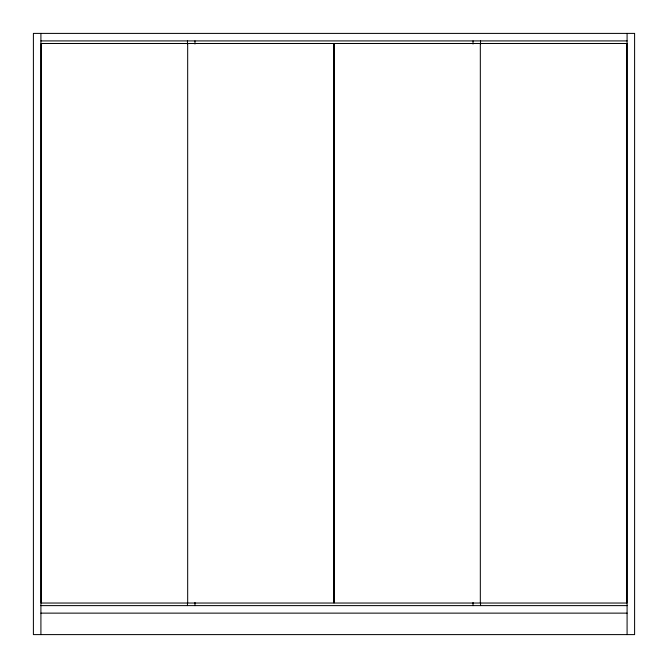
<?xml version="1.0" encoding="UTF-8"?>
<svg xmlns="http://www.w3.org/2000/svg" width="668" height="668" viewBox="0 0 668 668"><rect width="100%" height="100%" fill="white"/><g stroke="black" fill="none" stroke-linecap="round" stroke-linejoin="round"><path stroke-width="1" d="M40.915 40.915L627.085 40.915M40.915 605.617L627.085 605.617M40.915 613.132L627.085 613.132M627.085 33.4L627.085 634.6M480.542 40.915L480.542 44.038M480.542 602.486L480.542 605.617M480.325 43.495L480.325 603.037M473.027 40.915L473.027 44.038M473.027 602.486L473.027 605.617M194.972 40.915L194.972 44.038M194.972 602.486L194.972 605.617M187.675 43.495L187.675 603.037M187.457 40.915L187.457 44.038M187.457 602.486L187.457 605.617M40.915 33.4L40.915 634.6M634.6 33.4L33.4 33.4L33.4 634.6L634.6 634.6L634.6 33.4M333.891 43.495L41.132 43.495L41.132 603.037L333.891 603.037L333.891 43.495M626.868 43.495L334.109 43.495L334.109 603.037L626.868 603.037L626.868 43.495"/></g></svg>
